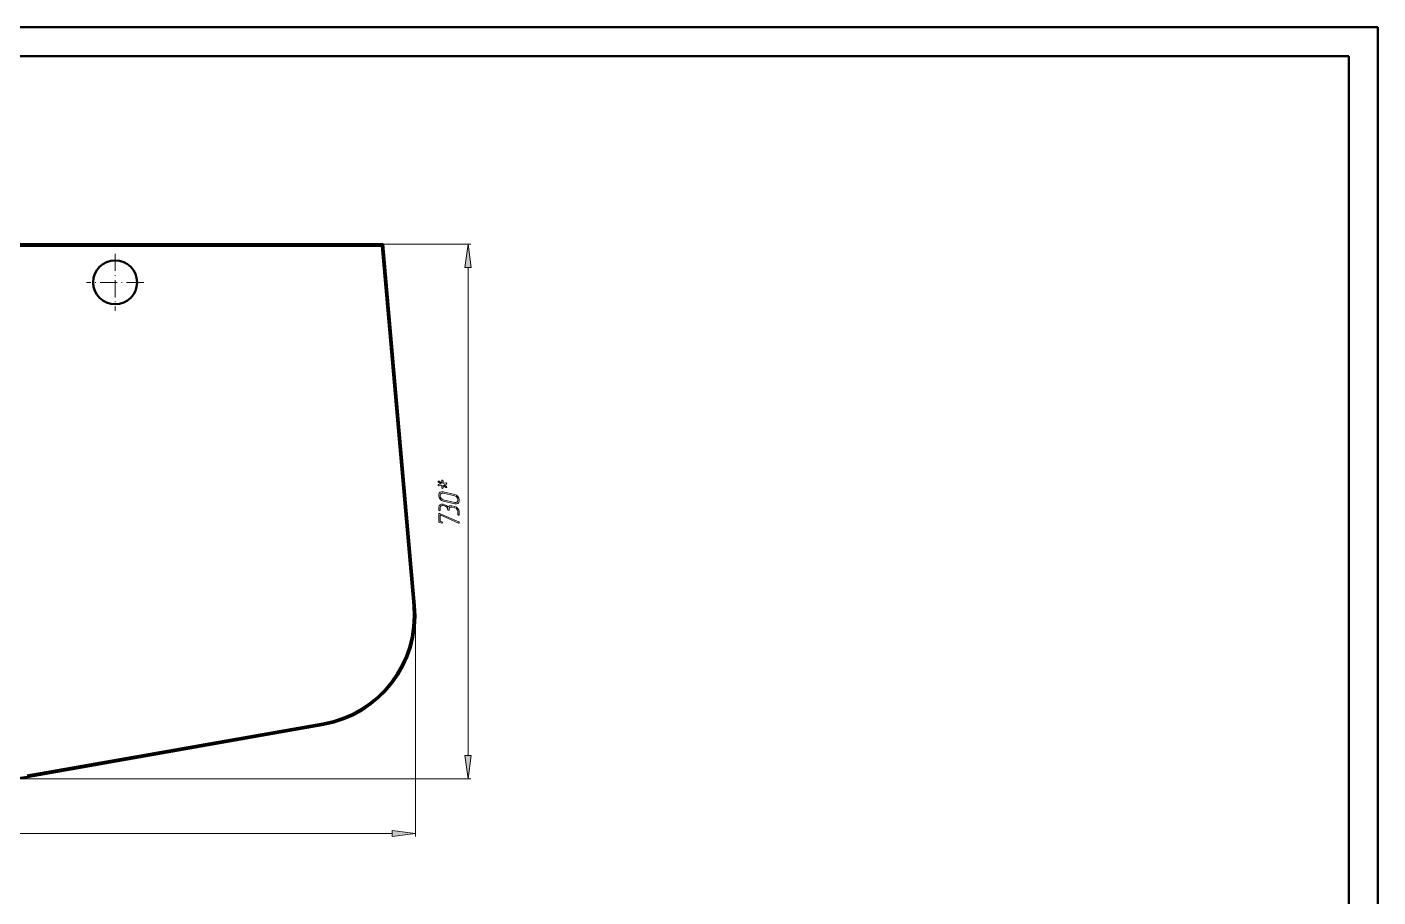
# Model space of a CAD drawing. Extents: x 0 to 420, y 0 to 297.
# Drawn here: x 189.4 to 420, y 148.5 to 297 of the extents above; entities that cross this region are included whole.
import ezdxf

# ---------------------------------------------------------------- set-up
doc = ezdxf.new("R2010")
doc.units = 0
doc.linetypes.add('DASHDOT', pattern=[18.5, 12, -3, 0.5, -3])

msp = doc.modelspace()

# ---------------------------------------------------------------- linework, layer by layer
at = {"color": 7, "lineweight": 50}
for p, q in [((420, 297), (0, 297)), ((420, 0), (420, 297)), ((415, 292), (20, 292)), ((415, 5), (415, 292)), ((250.204956, 259.904663), (41.142311, 259.904663)), ((41.371391, 259.654663), (249.975861, 259.654663)), ((249.975861, 259.654663), (41.371391, 259.654663)), ((255.35228, 198.201996), (249.975861, 259.654663)), ((255.35228, 198.201996), (249.975861, 259.654663)), ((250.204956, 259.904663), (250.090408, 259.779663)), ((255.601318, 198.223785), (250.204956, 259.904663)), ((189.3806, 169.189529), (239.929535, 178.102676)), ((189.3806, 169.189529), (239.929535, 178.102676)), ((189.424011, 168.943329), (239.972946, 177.856476))]:
    msp.add_line(p, q, dxfattribs=at)
at = {"color": 7, "lineweight": 13}
for p, q in [((250.090408, 259.779663), (41.256851, 259.779663)), ((255.476807, 198.212891), (250.090408, 259.779663)), ((250.204956, 259.904663), (265.16745, 259.904663)), ((264.66745, 172.620453), (264.66745, 255.938904)), ((255.476807, 198.212891), (255.601318, 198.223785)), ((255.67363, 196.567825), (255.67363, 158.798172)), ((189.402313, 169.066437), (239.951233, 177.979568)), ((239.951233, 177.979568), (239.972946, 177.856476)), ((186.124695, 168.654678), (265.16745, 168.654678)), ((189.402313, 169.066437), (189.424011, 168.943329)), ((39.639412, 159.298172), (251.707855, 159.298172))]:
    msp.add_line(p, q, dxfattribs=at)
at = {"color": 7, "linetype": 'DASHDOT', "lineweight": 13, "ltscale": 0.24375}
for p, q in [((204.42363, 258.279663), (204.42363, 248.529678)), ((209.29863, 253.404678), (199.54863, 253.404678))]:
    msp.add_line(p, q, dxfattribs=at)
at = {"color": 7, "lineweight": 13}
for points in [[(265.189545, 255.938904), (264.66745, 259.904663), (264.145355, 255.938904)], [(260.168915, 219.126724), (259.728851, 219.430664), (259.66745, 219.458298), (259.580444, 219.444473), (259.544647, 219.370789), (259.616272, 219.260269), (260.015411, 218.983948), (259.616272, 218.901062), (259.544647, 218.813553), (259.585571, 218.726059), (259.66745, 218.670792), (259.728851, 218.670792), (260.168915, 218.762909), (260.168915, 218.357635), (260.209839, 218.265533), (260.291718, 218.219482), (260.38382, 218.224091), (260.419647, 218.297775), (260.419647, 218.703033), (260.859711, 218.399078), (260.921112, 218.37146), (261.008087, 218.385269), (261.043915, 218.458954), (260.97229, 218.574081), (260.573151, 218.850403), (260.97229, 218.933289), (261.043915, 219.01619), (261.008087, 219.108292), (260.921112, 219.158951), (260.859711, 219.158951), (260.419647, 219.066849), (260.419647, 219.472107), (260.378723, 219.568817), (260.291718, 219.619476), (260.204712, 219.605667), (260.168915, 219.531982)], [(262.42038, 217.160278), (260.419647, 217.643829), (260.133087, 217.662247), (259.887482, 217.574738), (259.723755, 217.390533), (259.66745, 217.146454), (259.66745, 216.920792), (259.728851, 216.644485), (259.892578, 216.386581), (260.138214, 216.18396), (260.419647, 216.068817), (262.42038, 215.585266), (262.706909, 215.562241), (262.947418, 215.658951), (263.116272, 215.833954), (263.16745, 216.078033), (263.16745, 216.303696), (263.116272, 216.575409), (262.947418, 216.837906), (262.706909, 217.040527)], [(262.42038, 216.934616), (262.619934, 216.851715), (262.773438, 216.71817), (262.886017, 216.543167), (262.916718, 216.363556), (262.916718, 216.137909), (262.886017, 215.976715), (262.773438, 215.861588), (262.614807, 215.797119), (262.42038, 215.810928), (260.419647, 216.294479), (260.230316, 216.368164), (260.066589, 216.506317), (259.959106, 216.676712), (259.918182, 216.860931), (259.918182, 217.086594), (259.959106, 217.247772), (260.066589, 217.367508), (260.230316, 217.427368), (260.419647, 217.418167)], [(261.253723, 215.051056), (260.992737, 215.299744), (260.67038, 215.442505), (260.419647, 215.50238), (260.133087, 215.520798), (259.887482, 215.437897), (259.723755, 215.258301), (259.66745, 215.009613), (259.66745, 214.558304), (259.708374, 214.466187), (259.79538, 214.420135), (259.882355, 214.424744), (259.918182, 214.498428), (259.918182, 214.949738), (259.959106, 215.11554), (260.066589, 215.230667), (260.230316, 215.290527), (260.419647, 215.281326), (260.67038, 215.221451), (260.864807, 215.138565), (261.023438, 215.000397), (261.136017, 214.830002), (261.166718, 214.650406), (261.207642, 214.558304), (261.294647, 214.503036), (261.381622, 214.516846), (261.41745, 214.59053), (261.41745, 214.701065), (261.458374, 214.866852), (261.565857, 214.986588), (261.729584, 215.041855), (261.918915, 215.02803), (262.42038, 214.908295), (262.614807, 214.830002), (262.773438, 214.696457), (262.886017, 214.521454), (262.916718, 214.33725), (262.916718, 213.775406), (262.957642, 213.683304), (263.044647, 213.632645), (263.131622, 213.641846), (263.16745, 213.71553), (263.16745, 214.277374), (263.116272, 214.549088), (262.947418, 214.811584), (262.706909, 215.014221), (262.42038, 215.133957), (261.918915, 215.253693), (261.524902, 215.244476)], [(259.820953, 213.964218), (259.785156, 213.978027), (259.703278, 213.964218), (259.66745, 213.890533), (259.66745, 212.536591), (259.703278, 212.444489), (259.79538, 212.398422), (260.168915, 212.30632), (260.261017, 212.315536), (260.291718, 212.389221), (260.261017, 212.476715), (260.168915, 212.531982), (259.918182, 212.591858), (259.918182, 213.687897), (263.013947, 212.297119), (263.049744, 212.283295), (263.136749, 212.301712), (263.16745, 212.370804), (263.141876, 212.444489), (263.070221, 212.504349)], [(264.145355, 172.620453), (264.66745, 168.654678), (265.189545, 172.620453)], [(251.707855, 158.776062), (255.67363, 159.298172), (251.707855, 159.820282)]]:
    msp.add_lwpolyline(points, close=True, dxfattribs=at)
at = {"color": 7, "lineweight": 50}
msp.add_circle((204.42363, 253.404678), 3.75, dxfattribs=at)
for centre, radius, start, end in [((236.67363, 196.567825), 18.75, 280.000002, 5), ((236.67363, 196.567825), 18.75, 280.000002, 5), ((236.67363, 196.567825), 19, 280.000002, 5), ((186.124695, 187.654678), 19, 207.035687, 280.000002)]:
    msp.add_arc(centre, radius, start, end, dxfattribs=at)
at = {"color": 7, "lineweight": 13}
for centre, start, end in [((236.67363, 196.567825), 280.000002, 5), ((186.124695, 187.654678), 207.035687, 280.000002)]:
    msp.add_arc(centre, 18.875, start, end, dxfattribs=at)
for points in [[(265.189545, 255.938904), (264.66745, 259.904663), (265.189545, 255.938904), (264.145355, 255.938904)], [(264.145355, 172.620453), (264.66745, 168.654678), (264.145355, 172.620453), (265.189545, 172.620453)], [(251.707855, 158.776062), (255.67363, 159.298172), (251.707855, 158.776062), (251.707855, 159.820282)]]:
    msp.add_solid(points, dxfattribs=at)

doc.saveas('drawing.dxf')
